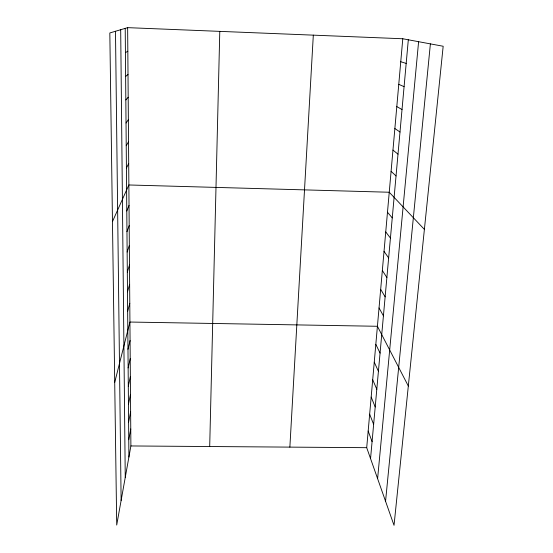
<?xml version="1.0" encoding="UTF-8"?>
<svg xmlns="http://www.w3.org/2000/svg" width="553" height="553" viewBox="0 0 553 553"><rect width="100%" height="100%" fill="white"/><g stroke="black" fill="none" stroke-linecap="round" stroke-linejoin="round"><path stroke-width="0.83" d="M209.698 446.527L219.783 31.369M289.869 447.121L313.316 35.143M402.784 38.758L443.174 46.252L394.033 525.35L366.708 447.681L402.784 38.758L127.646 27.65L109.826 32.952L116.711 525.046L130.895 445.953L127.646 27.65M370.551 458.596L408.314 39.781M377.609 478.656L418.607 41.689M385.559 501.26L430.386 43.881M128.752 439.718L130.764 428.983M128.607 422.153L130.626 411.778M128.448 404.34L130.494 394.33M128.296 386.264L130.356 376.641M128.137 367.925L130.218 358.697M127.978 349.316L130.073 340.496M114.713 382.42L129.927 322.04L377.423 326.277L408.321 386.042M127.646 311.27L129.782 303.307M127.48 291.818L129.637 284.304M127.308 272.076L129.485 265.025M127.142 252.03L129.333 245.456M126.962 231.679L129.181 225.596M126.782 211.011L129.022 205.433M112.466 221.601L128.863 184.972L389.243 192.244L424.386 229.405M126.416 168.05L128.697 163.557M126.222 145.722L128.531 141.803M126.029 123.022L128.358 119.704M125.828 99.948L128.185 97.245M125.628 76.487L128.006 74.427M125.42 52.632L127.826 51.229M130.895 445.953L366.708 447.681M400.752 61.736L406.185 63.415M398.761 84.353L404.091 86.655M396.798 106.611L402.031 109.522M394.863 128.524L399.999 132.015M392.962 150.098L398.001 154.156M391.089 171.333L396.038 175.944M387.48 212.241L392.257 217.882M385.738 231.942L390.439 238.066M384.031 251.352L388.641 257.954M382.344 270.493L386.879 277.544M380.678 289.35L385.137 296.843M379.04 307.945L383.423 315.867M375.826 344.346L380.063 353.091M374.257 362.167L378.425 371.305M372.701 379.745L376.807 389.257M371.174 397.082L375.21 406.96M369.667 414.176L373.634 424.414M368.18 431.043L372.079 441.626M115.487 31.272L121.121 500.458M120.685 29.724L125.248 477.433M125.213 28.376L128.904 457.041"/></g></svg>
